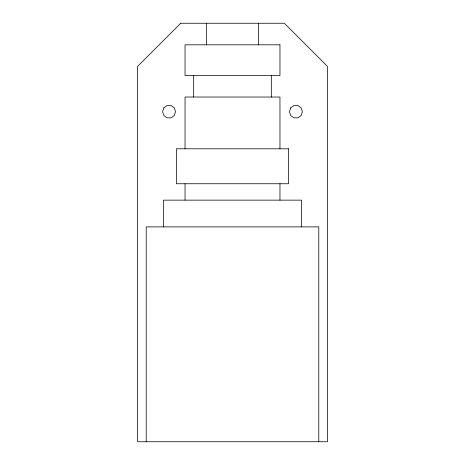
<?xml version="1.0" encoding="UTF-8"?>
<svg xmlns="http://www.w3.org/2000/svg" width="465" height="465" viewBox="0 0 465 465"><rect width="100%" height="100%" fill="white"/><g stroke="black" fill="none" stroke-linecap="round" stroke-linejoin="round"><path stroke-width="0.7" d="M318.787 441.75L318.787 226.891L146.213 226.891L146.213 441.75M301.529 226.891L301.529 200.142L163.471 200.142L163.471 226.891M279.959 148.8L279.959 97.028L185.041 97.028L185.041 148.8M279.959 183.745L279.959 200.142M271.328 75.452L271.328 97.028M258.389 23.25L258.389 44.82M206.611 23.25L206.611 44.82M193.673 75.452L193.673 97.028M185.041 183.745L185.041 200.142M163.843 107.892L162.605 111.693L163.843 115.5L167.08 117.848L171.079 117.848L174.311 115.5L175.549 111.693L174.311 107.892L171.079 105.543L167.08 105.543L163.843 107.892M290.689 107.892L289.451 111.693L290.689 115.5L293.921 117.848L297.92 117.848L301.157 115.5L302.395 111.693L301.157 107.892L297.92 105.543L293.921 105.543L290.689 107.892M180.728 23.25L137.582 66.396L137.582 441.75L327.418 441.75L327.418 66.396L284.272 23.25L180.728 23.25M279.959 44.82L185.041 44.82L185.041 75.452L279.959 75.452L279.959 44.82M288.585 148.8L176.415 148.8L176.415 183.745L288.585 183.745L288.585 148.8"/></g></svg>
